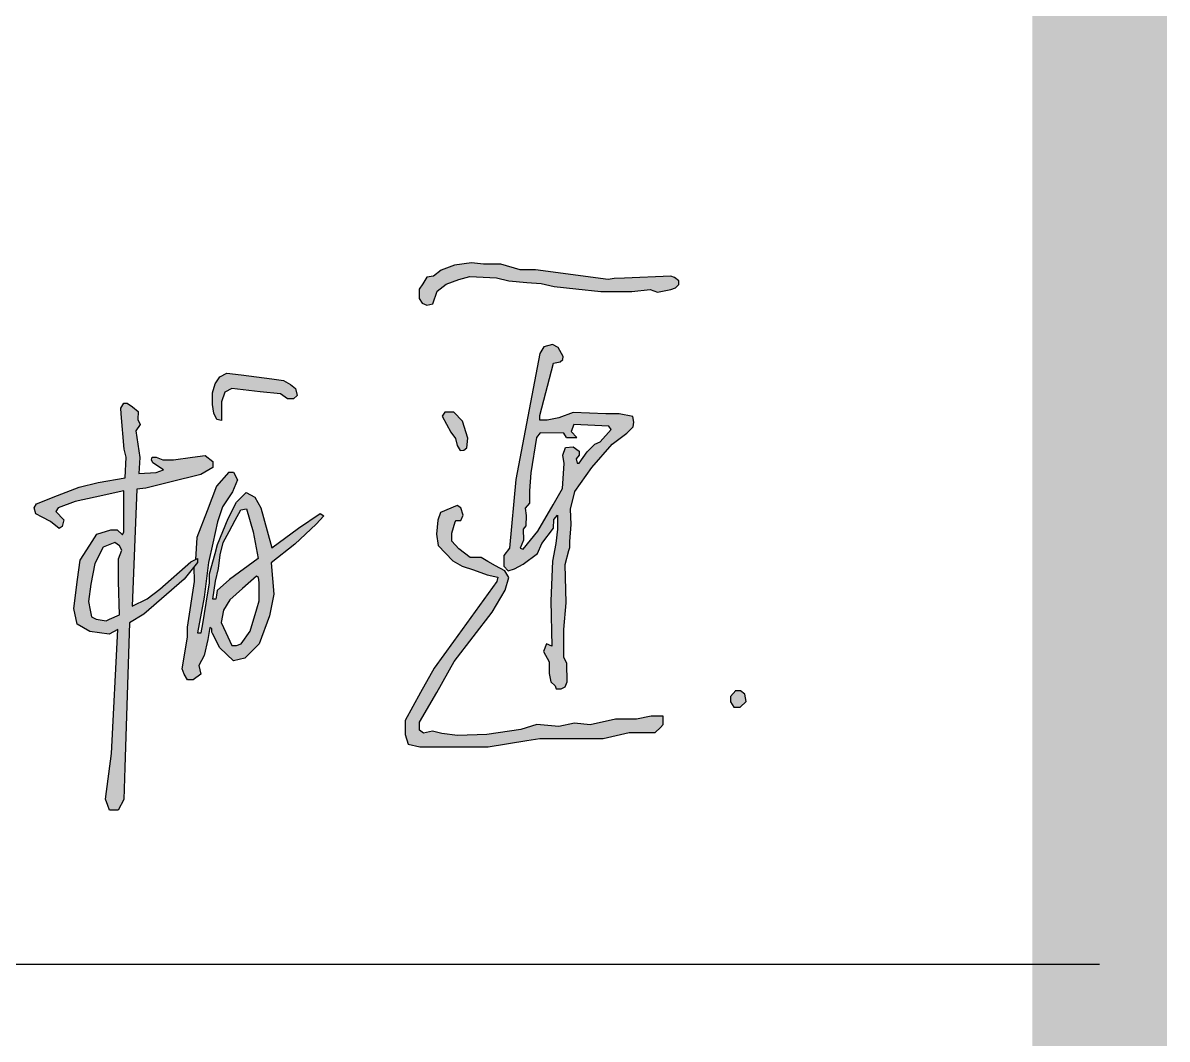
# Model space of a CAD drawing. Extents: x 1162612 to 1711260, y -157368 to 197905.
# Drawn here: x 1690946 to 1692218, y -305 to 826 of the extents above; entities that cross this region are included whole.
import ezdxf

# ---------------------------------------------------------------- set-up
doc = ezdxf.new("R2010")
doc.units = 0
doc.header["$LTSCALE"] = 1000
doc.header["$MEASUREMENT"] = 0
doc.layers.get('0').update_dxf_attribs({"linetype": 'CONTINUOUS'})
doc.layers.add('PUB_TITLE', color=4, linetype='CONTINUOUS')

msp = doc.modelspace()

# ---------------------------------------------------------------- hatches: boundary and pattern name
h = msp.add_hatch(color=256)
h.paths.add_polyline_path([(1691071.5, 371.6), (1691076.4, 378.6), (1691073.9, 384.4), (1691074, 393.2), (1691068, 398.4), (1691062, 402.3), (1691058.2, 402.3), (1691054.9, 396.8), (1691055.4, 390.7), (1691058.5, 351.1), (1691060.7, 342.4), (1691059.5, 319.2), (1691029.7, 314.2), (1691008.6, 308.9), (1690984.3, 299.5), (1690961.2, 290.5), (1690958.6, 286.1), (1690960.4, 279.1), (1690967.3, 275.5), (1690976.5, 270.8), (1690986.2, 262.9), (1690989.5, 265.1), (1690991.5, 272.5), (1690982.7, 281.7), (1690985.3, 285.9), (1691004, 292.9), (1691026.4, 297.8), (1691058.3, 304.8), (1691058.3, 259.1), (1691056.7, 256), (1691050.8, 261.5), (1691043.8, 261.5), (1691028.2, 256.7), (1691020.2, 244.3), (1691009.5, 227.7), (1691006.8, 206.3), (1691002.6, 174), (1691006.2, 156.5), (1691020.2, 148.3), (1691041.8, 145.5), (1691051.5, 150.4), (1691044.3, 12.7), (1691037.7, -38.4), (1691040.3, -45.1), (1691042.4, -50.5), (1691051.8, -50.5), (1691058.2, -38.5), (1691059.3, -3.1), (1691064.6, 158), (1691080.5, 167.7), (1691125.3, 206.4), (1691140.2, 225), (1691140.2, 229.4), (1691132.8, 225.9), (1691098.1, 195.6), (1691084.3, 184.8), (1691067.3, 176.6), (1691072.5, 306.9), (1691082.7, 307.8), (1691109.5, 314.5), (1691143.8, 323.2), (1691157.1, 331), (1691157.1, 337.4), (1691148.5, 344.2), (1691134.4, 342.2), (1691113.3, 339.3), (1691101.7, 339.3), (1691094.3, 342.3), (1691089.7, 342.3), (1691088.8, 339.3), (1691090.3, 335.9), (1691102.3, 328.2), (1691094, 325.2), (1691075, 324.1), (1691075.8, 341.8)])
h.paths.add_polyline_path([(1691048.3, 247.2), (1691053.4, 243.8), (1691056.1, 238.7), (1691052.1, 229.3), (1691052.1, 204), (1691053.4, 166.9), (1691042.1, 161.9), (1691038.4, 160.3), (1691027.5, 161.9), (1691022.3, 164.8), (1691020.8, 172), (1691018.8, 181.8), (1691021.6, 200.9), (1691026.1, 223.9), (1691035.1, 242.3)], flags=16)
h.paths.add_polyline_path([(1691243.6, 423.1), (1691235.6, 427.7), (1691222.7, 429.4), (1691188.8, 433.8), (1691172.6, 435.9), (1691164.9, 431.9), (1691159.9, 423.8), (1691156.6, 413.8), (1691156.6, 401), (1691158.4, 391.4), (1691161.6, 384.2), (1691166.9, 383.3), (1691166.9, 394.5), (1691166.9, 404), (1691170.6, 414.8), (1691178.2, 418.7), (1691209.9, 415.2), (1691232.5, 412.7), (1691240.3, 407.3), (1691246.7, 407.3), (1691251, 410.9), (1691249.2, 418.7)])
h.paths.add_polyline_path([(1691162.3, 270.4), (1691168, 287.2), (1691179.1, 303.7), (1691184.5, 317.2), (1691180.3, 325.8), (1691174.8, 325.8), (1691161.1, 310.1), (1691150.7, 282.6), (1691139.4, 252.9), (1691137.9, 228.3), (1691140.2, 229.4), (1691140.2, 225), (1691136.4, 220.4), (1691136.8, 203.8), (1691128.9, 153), (1691128.9, 142), (1691123.2, 106.7), (1691125.1, 100.7), (1691129.1, 94.4), (1691135.4, 94.4), (1691143.8, 101), (1691141.6, 110.6), (1691147.6, 121.8), (1691151.6, 139.6), (1691153.9, 152.8), (1691156, 151.4), (1691156, 147.5), (1691156.6, 146.3), (1691165.1, 130.1), (1691180.2, 115.7), (1691192.9, 118.6), (1691208.5, 134.7), (1691220.3, 165.9), (1691224.9, 189.8), (1691222, 224.6), (1691248.5, 245.6), (1691271.9, 267.9), (1691280.6, 277.1), (1691276.5, 279.8), (1691252.5, 263.5), (1691222.9, 241.3), (1691221.7, 245.4), (1691210.5, 286.1), (1691203.8, 298), (1691194.1, 303), (1691183.4, 292.3), (1691174.1, 274.2), (1691162.5, 245.1), (1691159.8, 235.3), (1691153.5, 212.5), (1691153.5, 202.2), (1691151.6, 191.4), (1691146.1, 156.9), (1691144, 146.9), (1691140.2, 146.9), (1691147.5, 186.5), (1691152.4, 225.1), (1691157.1, 246.7)])
h.paths.add_polyline_path([(1691175.3, 259.7), (1691181.9, 272.2), (1691188.2, 283.9), (1691194.7, 284.8), (1691202.1, 259.1), (1691207.6, 229.5), (1691175.6, 206.3), (1691162.1, 194.1), (1691161.2, 188.9), (1691160.4, 184.5), (1691157.1, 184.3), (1691160.1, 204.4), (1691163.5, 218.4), (1691165.4, 233.5), (1691168.7, 247.4)], flags=16)
h.paths.add_polyline_path([(1691205.7, 210.1), (1691208.1, 208.6), (1691208.8, 202.9), (1691208.8, 182.6), (1691206.1, 173.4), (1691198.7, 148.8), (1691188.7, 134.5), (1691183.5, 132.9), (1691178.2, 132.9), (1691171.5, 147.3), (1691166.5, 158.2), (1691169.2, 172), (1691176.2, 183.5), (1691190.3, 196.3)], flags=16)
h.paths.add_polyline_path([(1691443, 543.5), (1691472.5, 541.9), (1691486.3, 538.5), (1691506.5, 536.7), (1691522.2, 535.4), (1691536.6, 532.1), (1691560.9, 529.6), (1691588.7, 526.7), (1691623.1, 526.7), (1691643.4, 528.9), (1691651.5, 525.8), (1691666.4, 528.9), (1691671.6, 530.8), (1691675.5, 534.5), (1691675.5, 538.7), (1691670.7, 542.1), (1691666.4, 543.7), (1691614.9, 541.6), (1691603.6, 541.2), (1691596.9, 540), (1691516, 550.7), (1691499, 550.7), (1691477.6, 557.1), (1691458, 557.1), (1691444.7, 558.6), (1691425.8, 555.8), (1691411.2, 550.3), (1691402.7, 543.6), (1691395.3, 542.6), (1691390.5, 535.2), (1691386.6, 529.4), (1691386.6, 519), (1691390.1, 513.6), (1691395.3, 511.3), (1691401.7, 512.9), (1691406.8, 526.9), (1691416.8, 534.7), (1691430.8, 540.1)])
h.paths.add_polyline_path([(1691434.8, 382.4), (1691425.3, 392.3), (1691415, 392.3), (1691412, 388.1), (1691421.9, 370.1), (1691426.9, 363.2), (1691428.9, 355.5), (1691432.2, 349.7), (1691436.3, 350.1), (1691439.5, 352.9), (1691440.6, 363.4)])
h.paths.add_polyline_path([(1691535.9, 446.9), (1691543.5, 448.3), (1691546.4, 451), (1691546.6, 454.5), (1691541.3, 464.2), (1691534.7, 467.7), (1691525.4, 465.1), (1691520.9, 457.7), (1691494.2, 317.4), (1691486.9, 241.1), (1691480.7, 233), (1691480.7, 221.1), (1691485.6, 215.8), (1691492.5, 217.9), (1691502.3, 223.3), (1691518.3, 235.3), (1691522.9, 246.2), (1691536, 263.2), (1691536.3, 273), (1691540.4, 277.7), (1691540.4, 262.1), (1691538.6, 246.1), (1691534.9, 226.5), (1691533.2, 182.3), (1691534.2, 132.1), (1691528.1, 134.8), (1691524.9, 126.2), (1691531.1, 114.6), (1691531.1, 101.6), (1691533, 92.2), (1691537.8, 87.9), (1691539, 84.6), (1691544.5, 84.6), (1691549.1, 86.6), (1691551, 92.5), (1691550.7, 112.6), (1691547.6, 119.7), (1691547.6, 150.7), (1691550.1, 180.2), (1691549.1, 223), (1691553.2, 238.4), (1691554.1, 242), (1691554.1, 248.4), (1691555.5, 267.3), (1691555, 284.4), (1691559.8, 304.3), (1691578.6, 330.7), (1691601.3, 356.7), (1691617.4, 369), (1691624.5, 376.2), (1691625.4, 381.2), (1691624.1, 387.5), (1691609.1, 390.5), (1691594.3, 390.5), (1691557.9, 391.9), (1691542.1, 386), (1691529.1, 383.5), (1691520.7, 383.5), (1691520.7, 388.6)])
h.paths.add_polyline_path([(1691521.1, 369.5), (1691547.6, 369.1), (1691550.4, 364.3), (1691553.4, 364.3), (1691561.9, 364.3), (1691555.7, 371), (1691558.7, 378.7), (1691597.6, 376.8), (1691600, 373.2), (1691587.8, 359.4), (1691582.1, 356.8), (1691573.5, 348.3), (1691564.4, 335.8), (1691562.2, 335.8), (1691561.3, 340.5), (1691564.7, 344.5), (1691564.7, 349), (1691557.7, 353.7), (1691549.5, 353), (1691546.3, 344.6), (1691547.7, 335.2), (1691545.9, 307.4), (1691535.5, 289.3), (1691518.6, 260), (1691502.3, 240), (1691499.1, 240.9), (1691502.7, 249.9), (1691502.2, 262.3), (1691505.2, 266), (1691505.5, 277.3), (1691504.6, 285.6), (1691509.3, 291.2), (1691509.3, 304.9), (1691510.8, 324.9), (1691517.2, 364.1)], flags=16)
h.paths.add_polyline_path([(1691430.8, 240.3), (1691422.8, 248.7), (1691422.8, 257.7), (1691426.5, 270.5), (1691427.7, 271.9), (1691433.1, 271.9), (1691435.5, 277.9), (1691433, 285.9), (1691428.9, 288.4), (1691410.2, 280.9), (1691407.4, 272.2), (1691405.7, 256.8), (1691407.8, 244.1), (1691424.2, 226.8), (1691434.6, 221.2), (1691447, 216.8), (1691462.3, 211.3), (1691474.1, 208.8), (1691472.8, 204), (1691424.9, 137.4), (1691403.3, 107.6), (1691388.1, 80.3), (1691370.9, 49.4), (1691370.9, 33.6), (1691374.4, 23), (1691387.3, 19.9), (1691409.8, 19.9), (1691438.3, 19.9), (1691463.4, 19.9), (1691506.4, 27), (1691520.8, 29.4), (1691551.2, 29.4), (1691591.1, 29.4), (1691620.2, 35.9), (1691649, 35.9), (1691655, 41.7), (1691658.1, 44.7), (1691658.1, 54.1), (1691644.5, 54.1), (1691628.1, 50.7), (1691604.8, 50.7), (1691576.8, 44.6), (1691559.5, 46.5), (1691541.8, 42.8), (1691517.5, 44.9), (1691499.5, 39.4), (1691461.9, 33.8), (1691429.4, 32.6), (1691411.7, 34.7), (1691401.5, 37.5), (1691391.4, 35.3), (1691387.1, 38.7), (1691387.1, 47.3), (1691406.1, 80.6), (1691425.6, 114.8), (1691467.7, 170), (1691482.1, 194.5), (1691486.4, 208.5), (1691481.8, 215.7), (1691471.4, 221.6), (1691463.1, 226.3), (1691455.4, 230.7), (1691443.3, 230.7)])
h.paths.add_polyline_path([(1691748.8, 78.5), (1691744, 82.2), (1691738.1, 82.2), (1691732.9, 76.1), (1691732.9, 70), (1691736.4, 64), (1691743.4, 64), (1691750.2, 70.6)])
h = msp.add_hatch(color=250)
h.paths.add_polyline_path([(1691516, 550.7), (1691499, 550.7), (1691477.6, 557.1), (1691458, 557.1), (1691444.7, 558.6), (1691425.8, 555.8), (1691411.2, 550.3), (1691402.7, 543.6), (1691395.3, 542.6), (1691390.5, 535.2), (1691386.6, 529.4), (1691386.6, 519), (1691390.1, 513.6), (1691395.3, 511.3), (1691401.7, 512.9), (1691406.8, 526.9), (1691416.8, 534.7), (1691430.8, 540.1), (1691443, 543.5), (1691472.5, 541.9), (1691486.3, 538.5), (1691506.5, 536.7), (1691522.2, 535.4), (1691536.6, 532.1), (1691560.9, 529.6), (1691588.7, 526.7), (1691623.1, 526.7), (1691643.4, 528.9), (1691651.5, 525.8), (1691666.4, 528.9), (1691671.6, 530.8), (1691675.5, 534.5), (1691675.5, 538.7), (1691670.7, 542.1), (1691666.4, 543.7), (1691614.9, 541.6), (1691603.6, 541.2), (1691596.9, 540)])
h.paths.add_polyline_path([(1691543.5, 448.3), (1691546.4, 451), (1691546.6, 454.5), (1691541.3, 464.2), (1691534.7, 467.7), (1691525.4, 465.1), (1691520.9, 457.7), (1691494.2, 317.4), (1691486.9, 241.1), (1691480.7, 233), (1691480.7, 221.1), (1691485.6, 215.8), (1691492.5, 217.9), (1691502.3, 223.3), (1691518.3, 235.3), (1691522.9, 246.2), (1691536, 263.2), (1691536.3, 273), (1691540.4, 277.7), (1691540.4, 262.1), (1691538.6, 246.1), (1691534.9, 226.5), (1691533.2, 182.3), (1691534.2, 132.1), (1691528.1, 134.8), (1691524.9, 126.2), (1691531.1, 114.6), (1691531.1, 101.6), (1691533, 92.2), (1691537.8, 87.9), (1691539, 84.6), (1691544.5, 84.6), (1691549.1, 86.6), (1691551, 92.5), (1691550.7, 112.6), (1691547.6, 119.7), (1691547.6, 150.7), (1691550.1, 180.2), (1691549.1, 223), (1691553.2, 238.4), (1691554.1, 242), (1691554.1, 248.4), (1691555.5, 267.3), (1691555, 284.4), (1691559.8, 304.3), (1691578.6, 330.7), (1691601.3, 356.7), (1691617.4, 369), (1691624.5, 376.2), (1691625.4, 381.2), (1691624.1, 387.5), (1691609.1, 390.5), (1691594.3, 390.5), (1691557.9, 391.9), (1691542.1, 386), (1691529.1, 383.5), (1691520.7, 383.5), (1691520.7, 388.6), (1691535.9, 446.9)])
h.paths.add_polyline_path([(1691558.7, 378.7), (1691597.6, 376.8), (1691600, 373.2), (1691587.8, 359.4), (1691582.1, 356.8), (1691573.5, 348.3), (1691564.4, 335.8), (1691562.2, 335.8), (1691561.3, 340.5), (1691564.7, 344.5), (1691564.7, 349), (1691557.7, 353.7), (1691549.5, 353), (1691546.3, 344.6), (1691547.7, 335.2), (1691545.9, 307.4), (1691535.5, 289.3), (1691518.6, 260), (1691502.3, 240), (1691499.1, 240.9), (1691502.7, 249.9), (1691502.2, 262.3), (1691505.2, 266), (1691505.5, 277.3), (1691504.6, 285.6), (1691509.3, 291.2), (1691509.3, 304.9), (1691510.8, 324.9), (1691517.2, 364.1), (1691521.1, 369.5), (1691547.6, 369.1), (1691550.4, 364.3), (1691553.4, 364.3), (1691561.9, 364.3), (1691555.7, 371)], flags=16)
h.paths.add_polyline_path([(1691426.5, 270.5), (1691427.7, 271.9), (1691433.1, 271.9), (1691435.5, 277.9), (1691433, 285.9), (1691428.9, 288.4), (1691410.2, 280.9), (1691407.4, 272.2), (1691405.7, 256.8), (1691407.8, 244.1), (1691424.2, 226.8), (1691434.6, 221.2), (1691447, 216.8), (1691462.3, 211.3), (1691474.1, 208.8), (1691472.8, 204), (1691424.9, 137.4), (1691403.3, 107.6), (1691388.1, 80.3), (1691370.9, 49.4), (1691370.9, 33.6), (1691374.4, 23), (1691387.3, 19.9), (1691409.8, 19.9), (1691438.3, 19.9), (1691463.4, 19.9), (1691506.4, 27), (1691520.8, 29.4), (1691551.2, 29.4), (1691591.1, 29.4), (1691620.2, 35.9), (1691649, 35.9), (1691655, 41.7), (1691658.1, 44.7), (1691658.1, 54.1), (1691644.5, 54.1), (1691628.1, 50.7), (1691604.8, 50.7), (1691576.8, 44.6), (1691559.5, 46.5), (1691541.8, 42.8), (1691517.5, 44.9), (1691499.5, 39.4), (1691461.9, 33.8), (1691429.4, 32.6), (1691411.7, 34.7), (1691401.5, 37.5), (1691391.4, 35.3), (1691387.1, 38.7), (1691387.1, 47.3), (1691406.1, 80.6), (1691425.6, 114.8), (1691467.7, 170), (1691482.1, 194.5), (1691486.4, 208.5), (1691481.8, 215.7), (1691471.4, 221.6), (1691463.1, 226.3), (1691455.4, 230.7), (1691443.3, 230.7), (1691430.8, 240.3), (1691422.8, 248.7), (1691422.8, 257.7)])
h.paths.add_polyline_path([(1691434.8, 382.4), (1691425.3, 392.3), (1691415, 392.3), (1691412, 388.1), (1691421.9, 370.1), (1691426.9, 363.2), (1691428.9, 355.5), (1691432.2, 349.7), (1691436.3, 350.1), (1691439.5, 352.9), (1691440.6, 363.4)])
h = msp.add_hatch(color=256)
h.paths.add_polyline_path([(1691430.8, 540.1), (1691443, 543.5), (1691472.5, 541.9), (1691486.3, 538.5), (1691506.5, 536.7), (1691522.2, 535.4), (1691536.6, 532.1), (1691560.9, 529.6), (1691588.7, 526.7), (1691623.1, 526.7), (1691643.4, 528.9), (1691651.5, 525.8), (1691666.4, 528.9), (1691671.6, 530.8), (1691675.5, 534.5), (1691675.5, 538.7), (1691670.7, 542.1), (1691666.4, 543.7), (1691614.9, 541.6), (1691603.6, 541.2), (1691596.9, 540), (1691516, 550.7), (1691499, 550.7), (1691477.6, 557.1), (1691458, 557.1), (1691444.7, 558.6), (1691425.8, 555.8), (1691411.2, 550.3), (1691402.7, 543.6), (1691395.3, 542.6), (1691390.5, 535.2), (1691386.6, 529.4), (1691386.6, 519), (1691390.1, 513.6), (1691395.3, 511.3), (1691401.7, 512.9), (1691406.8, 526.9), (1691416.8, 534.7)])
h.paths.add_polyline_path([(1691434.8, 382.4), (1691425.3, 392.3), (1691415, 392.3), (1691412, 388.1), (1691421.9, 370.1), (1691426.9, 363.2), (1691428.9, 355.5), (1691432.2, 349.7), (1691436.3, 350.1), (1691439.5, 352.9), (1691440.6, 363.4)])
h.paths.add_polyline_path([(1691535.9, 446.9), (1691543.5, 448.3), (1691546.4, 451), (1691546.6, 454.5), (1691541.3, 464.2), (1691534.7, 467.7), (1691525.4, 465.1), (1691520.9, 457.7), (1691494.2, 317.4), (1691486.9, 241.1), (1691480.7, 233), (1691480.7, 221.1), (1691485.6, 215.8), (1691492.5, 217.9), (1691502.3, 223.3), (1691518.3, 235.3), (1691522.9, 246.2), (1691536, 263.2), (1691536.3, 273), (1691540.4, 277.7), (1691540.4, 262.1), (1691538.6, 246.1), (1691534.9, 226.5), (1691533.2, 182.3), (1691534.2, 132.1), (1691528.1, 134.8), (1691524.9, 126.2), (1691531.1, 114.6), (1691531.1, 101.6), (1691533, 92.2), (1691537.8, 87.9), (1691539, 84.6), (1691544.5, 84.6), (1691549.1, 86.6), (1691551, 92.5), (1691550.7, 112.6), (1691547.6, 119.7), (1691547.6, 150.7), (1691550.1, 180.2), (1691549.1, 223), (1691553.2, 238.4), (1691554.1, 242), (1691554.1, 248.4), (1691555.5, 267.3), (1691555, 284.4), (1691559.8, 304.3), (1691578.6, 330.7), (1691601.3, 356.7), (1691617.4, 369), (1691624.5, 376.2), (1691625.4, 381.2), (1691624.1, 387.5), (1691609.1, 390.5), (1691594.3, 390.5), (1691557.9, 391.9), (1691542.1, 386), (1691529.1, 383.5), (1691520.7, 383.5), (1691520.7, 388.6)])
h.paths.add_polyline_path([(1691521.1, 369.5), (1691547.6, 369.1), (1691550.4, 364.3), (1691553.4, 364.3), (1691561.9, 364.3), (1691555.7, 371), (1691558.7, 378.7), (1691597.6, 376.8), (1691600, 373.2), (1691587.8, 359.4), (1691582.1, 356.8), (1691573.5, 348.3), (1691564.4, 335.8), (1691562.2, 335.8), (1691561.3, 340.5), (1691564.7, 344.5), (1691564.7, 349), (1691557.7, 353.7), (1691549.5, 353), (1691546.3, 344.6), (1691547.7, 335.2), (1691545.9, 307.4), (1691535.5, 289.3), (1691518.6, 260), (1691502.3, 240), (1691499.1, 240.9), (1691502.7, 249.9), (1691502.2, 262.3), (1691505.2, 266), (1691505.5, 277.3), (1691504.6, 285.6), (1691509.3, 291.2), (1691509.3, 304.9), (1691510.8, 324.9), (1691517.2, 364.1)], flags=16)
h.paths.add_polyline_path([(1691422.8, 257.7), (1691426.5, 270.5), (1691427.7, 271.9), (1691433.1, 271.9), (1691435.5, 277.9), (1691433, 285.9), (1691428.9, 288.4), (1691410.2, 280.9), (1691407.4, 272.2), (1691405.7, 256.8), (1691407.8, 244.1), (1691424.2, 226.8), (1691434.6, 221.2), (1691447, 216.8), (1691462.3, 211.3), (1691474.1, 208.8), (1691472.8, 204), (1691424.9, 137.4), (1691403.3, 107.6), (1691388.1, 80.3), (1691370.9, 49.4), (1691370.9, 33.6), (1691374.4, 23), (1691387.3, 19.9), (1691409.8, 19.9), (1691438.3, 19.9), (1691463.4, 19.9), (1691506.4, 27), (1691520.8, 29.4), (1691551.2, 29.4), (1691591.1, 29.4), (1691620.2, 35.9), (1691649, 35.9), (1691655, 41.7), (1691658.1, 44.7), (1691658.1, 54.1), (1691644.5, 54.1), (1691628.1, 50.7), (1691604.8, 50.7), (1691576.8, 44.6), (1691559.5, 46.5), (1691541.8, 42.8), (1691517.5, 44.9), (1691499.5, 39.4), (1691461.9, 33.8), (1691429.4, 32.6), (1691411.7, 34.7), (1691401.5, 37.5), (1691391.4, 35.3), (1691387.1, 38.7), (1691387.1, 47.3), (1691406.1, 80.6), (1691425.6, 114.8), (1691467.7, 170), (1691482.1, 194.5), (1691486.4, 208.5), (1691481.8, 215.7), (1691471.4, 221.6), (1691463.1, 226.3), (1691455.4, 230.7), (1691443.3, 230.7), (1691430.8, 240.3), (1691422.8, 248.7)])
h = msp.add_hatch(color=256)
h.paths.add_polyline_path([(1691156.6, 401), (1691158.4, 391.4), (1691161.6, 384.2), (1691166.9, 383.3), (1691166.9, 394.5), (1691166.9, 404), (1691170.6, 414.8), (1691178.2, 418.7), (1691209.9, 415.2), (1691232.5, 412.7), (1691240.3, 407.3), (1691246.7, 407.3), (1691251, 410.9), (1691249.2, 418.7), (1691243.6, 423.1), (1691235.6, 427.7), (1691222.7, 429.4), (1691188.8, 433.8), (1691172.6, 435.9), (1691164.9, 431.9), (1691159.9, 423.8), (1691156.6, 413.8)])
h.paths.add_polyline_path([(1691128.9, 142), (1691123.2, 106.7), (1691125.1, 100.7), (1691129.1, 94.4), (1691135.4, 94.4), (1691143.8, 101), (1691141.6, 110.6), (1691147.6, 121.8), (1691151.6, 139.6), (1691153.9, 152.8), (1691156, 151.4), (1691156, 147.5), (1691156.6, 146.3), (1691165.1, 130.1), (1691180.2, 115.7), (1691192.9, 118.6), (1691208.5, 134.7), (1691220.3, 165.9), (1691224.9, 189.8), (1691222, 224.6), (1691248.5, 245.6), (1691271.9, 267.9), (1691280.6, 277.1), (1691276.5, 279.8), (1691252.5, 263.5), (1691222.9, 241.3), (1691221.7, 245.4), (1691210.5, 286.1), (1691203.8, 298), (1691194.1, 303), (1691183.4, 292.3), (1691174.1, 274.2), (1691162.5, 245.1), (1691159.8, 235.3), (1691153.5, 212.5), (1691153.5, 202.2), (1691151.6, 191.4), (1691146.1, 156.9), (1691144, 146.9), (1691140.2, 146.9), (1691147.5, 186.5), (1691152.4, 225.1), (1691157.1, 246.7), (1691162.3, 270.4), (1691168, 287.2), (1691179.1, 303.7), (1691184.5, 317.2), (1691180.3, 325.8), (1691174.8, 325.8), (1691161.1, 310.1), (1691150.7, 282.6), (1691139.4, 252.9), (1691137.9, 228.3), (1691140.2, 229.4), (1691140.2, 225), (1691136.4, 220.4), (1691136.8, 203.8), (1691128.9, 153)])
h.paths.add_polyline_path([(1691157.1, 184.3), (1691160.1, 204.4), (1691163.5, 218.4), (1691165.4, 233.5), (1691168.7, 247.4), (1691175.3, 259.7), (1691181.9, 272.2), (1691188.2, 283.9), (1691194.7, 284.8), (1691202.1, 259.1), (1691207.6, 229.5), (1691175.6, 206.3), (1691162.1, 194.1), (1691161.2, 188.9), (1691160.4, 184.5)], flags=16)
h.paths.add_polyline_path([(1691166.5, 158.2), (1691169.2, 172), (1691176.2, 183.5), (1691190.3, 196.3), (1691207.6, 211.9), (1691208.8, 202.9), (1691208.8, 182.6), (1691206.1, 173.4), (1691198.7, 148.8), (1691187.7, 132.9), (1691178.2, 132.9), (1691171.5, 147.3)], flags=16)
for color, points in [(250, [(1691243.6, 423.1), (1691235.6, 427.7), (1691222.7, 429.4), (1691188.8, 433.8), (1691172.6, 435.9), (1691164.9, 431.9), (1691159.9, 423.8), (1691156.6, 413.8), (1691156.6, 401), (1691158.4, 391.4), (1691161.6, 384.2), (1691166.9, 383.3), (1691166.9, 394.5), (1691166.9, 404), (1691170.6, 414.8), (1691178.2, 418.7), (1691209.9, 415.2), (1691232.5, 412.7), (1691240.3, 407.3), (1691246.7, 407.3), (1691251, 410.9), (1691249.2, 418.7)]), (256, [(1691156.6, 401), (1691158.4, 391.4), (1691161.6, 384.2), (1691166.9, 383.3), (1691166.9, 394.5), (1691166.9, 404), (1691170.6, 414.8), (1691178.2, 418.7), (1691209.9, 415.2), (1691232.5, 412.7), (1691240.3, 407.3), (1691246.7, 407.3), (1691251, 410.9), (1691249.2, 418.7), (1691243.6, 423.1), (1691235.6, 427.7), (1691222.7, 429.4), (1691188.8, 433.8), (1691172.6, 435.9), (1691164.9, 431.9), (1691159.9, 423.8), (1691156.6, 413.8)]), (250, [(1691748.8, 78.5), (1691744, 82.2), (1691738.1, 82.2), (1691732.9, 76.1), (1691732.9, 70), (1691736.4, 64), (1691743.4, 64), (1691750.2, 70.6)]), (256, [(1691744, 82.2), (1691738.1, 82.2), (1691732.9, 76.1), (1691732.9, 70), (1691736.4, 64), (1691743.4, 64), (1691750.2, 70.6), (1691748.8, 78.5)])]:
    msp.add_hatch(color=color).paths.add_polyline_path(points)
h = msp.add_hatch(color=250)
h.paths.add_polyline_path([(1691071.5, 371.6), (1691076.4, 378.6), (1691073.9, 384.4), (1691074, 393.2), (1691068, 398.4), (1691062, 402.3), (1691058.2, 402.3), (1691054.9, 396.8), (1691055.4, 390.7), (1691058.5, 351.1), (1691060.7, 342.4), (1691059.5, 319.2), (1691029.7, 314.2), (1691008.6, 308.9), (1690984.3, 299.5), (1690961.2, 290.5), (1690958.6, 286.1), (1690960.4, 279.1), (1690967.3, 275.5), (1690976.5, 270.8), (1690986.2, 262.9), (1690989.5, 265.1), (1690991.5, 272.5), (1690982.7, 281.7), (1690985.3, 285.9), (1691004, 292.9), (1691026.4, 297.8), (1691058.3, 304.8), (1691058.3, 259.1), (1691056.7, 256), (1691050.8, 261.5), (1691043.8, 261.5), (1691028.2, 256.7), (1691020.2, 244.3), (1691009.5, 227.7), (1691006.8, 206.3), (1691002.6, 174), (1691006.2, 156.5), (1691020.2, 148.3), (1691041.8, 145.5), (1691051.5, 150.4), (1691044.3, 12.7), (1691037.7, -38.4), (1691040.3, -45.1), (1691042.4, -50.5), (1691051.8, -50.5), (1691058.2, -38.5), (1691059.3, -3.1), (1691064.6, 158), (1691080.5, 167.7), (1691125.3, 206.4), (1691140.2, 225), (1691140.2, 229.4), (1691132.8, 225.9), (1691098.1, 195.6), (1691084.3, 184.8), (1691067.3, 176.6), (1691072.5, 306.9), (1691082.7, 307.8), (1691109.5, 314.5), (1691143.8, 323.2), (1691157.1, 331), (1691157.1, 337.4), (1691148.5, 344.2), (1691134.4, 342.2), (1691113.3, 339.3), (1691101.7, 339.3), (1691094.3, 342.3), (1691089.7, 342.3), (1691088.8, 339.3), (1691090.3, 335.9), (1691102.3, 328.2), (1691094, 325.2), (1691075, 324.1), (1691075.8, 341.8)])
h.paths.add_polyline_path([(1691048.3, 247.2), (1691053.4, 243.8), (1691056.1, 238.7), (1691052.1, 229.3), (1691052.1, 204), (1691053.4, 166.9), (1691042.1, 161.9), (1691038.4, 160.3), (1691027.5, 161.9), (1691022.3, 164.8), (1691020.8, 172), (1691018.8, 181.8), (1691021.6, 200.9), (1691026.1, 223.9), (1691035.1, 242.3)], flags=16)
h = msp.add_hatch(color=250)
h.paths.add_polyline_path([(1691162.3, 270.4), (1691168, 287.2), (1691179.1, 303.7), (1691184.5, 317.2), (1691180.3, 325.8), (1691174.8, 325.8), (1691161.1, 310.1), (1691150.7, 282.6), (1691139.4, 252.9), (1691137.9, 228.3), (1691140.2, 229.4), (1691140.2, 225), (1691136.4, 220.4), (1691136.8, 203.8), (1691128.9, 153), (1691128.9, 142), (1691123.2, 106.7), (1691125.1, 100.7), (1691129.1, 94.4), (1691135.4, 94.4), (1691143.8, 101), (1691141.6, 110.6), (1691147.6, 121.8), (1691151.6, 139.6), (1691153.9, 152.8), (1691156, 151.4), (1691156, 147.5), (1691156.6, 146.3), (1691165.1, 130.1), (1691180.2, 115.7), (1691192.9, 118.6), (1691208.5, 134.7), (1691220.3, 165.9), (1691224.9, 189.8), (1691222, 224.6), (1691248.5, 245.6), (1691271.9, 267.9), (1691280.6, 277.1), (1691276.5, 279.8), (1691252.5, 263.5), (1691222.9, 241.3), (1691221.7, 245.4), (1691210.5, 286.1), (1691203.8, 298), (1691194.1, 303), (1691183.4, 292.3), (1691174.1, 274.2), (1691162.5, 245.1), (1691159.8, 235.3), (1691153.5, 212.5), (1691153.5, 202.2), (1691151.6, 191.4), (1691146.1, 156.9), (1691144, 146.9), (1691140.2, 146.9), (1691147.5, 186.5), (1691152.4, 225.1), (1691157.1, 246.7)])
h.paths.add_polyline_path([(1691175.3, 259.7), (1691181.9, 272.2), (1691188.2, 283.9), (1691194.7, 284.8), (1691202.1, 259.1), (1691207.6, 229.5), (1691175.6, 206.3), (1691162.1, 194.1), (1691161.2, 188.9), (1691160.4, 184.5), (1691157.1, 184.3), (1691160.1, 204.4), (1691163.5, 218.4), (1691165.4, 233.5), (1691168.7, 247.4)], flags=16)
h.paths.add_polyline_path([(1691205.7, 210.1), (1691208.1, 208.6), (1691208.8, 202.9), (1691208.8, 182.6), (1691206.1, 173.4), (1691198.7, 148.8), (1691188.7, 134.5), (1691183.5, 132.9), (1691178.2, 132.9), (1691171.5, 147.3), (1691166.5, 158.2), (1691169.2, 172), (1691176.2, 183.5), (1691190.3, 196.3)], flags=16)

# ---------------------------------------------------------------- linework, layer by layer
for p, q in [((1691411.2, 550.3), (1691402.7, 543.6)), ((1691425.8, 555.8), (1691411.2, 550.3)), ((1691444.7, 558.6), (1691425.8, 555.8)), ((1691458, 557.1), (1691444.7, 558.6)), ((1691477.6, 557.1), (1691458, 557.1)), ((1691499, 550.7), (1691477.6, 557.1)), ((1691516, 550.7), (1691499, 550.7)), ((1691596.9, 540), (1691516, 550.7)), ((1691390.5, 535.2), (1691386.6, 529.4)), ((1691395.3, 542.6), (1691390.5, 535.2)), ((1691402.7, 543.6), (1691395.3, 542.6)), ((1691406.8, 526.9), (1691416.8, 534.7)), ((1691416.8, 534.7), (1691430.8, 540.1)), ((1691430.8, 540.1), (1691443, 543.5)), ((1691443, 543.5), (1691472.5, 541.9)), ((1691472.5, 541.9), (1691486.3, 538.5)), ((1691486.3, 538.5), (1691506.5, 536.7)), ((1691506.5, 536.7), (1691522.2, 535.4)), ((1691522.2, 535.4), (1691536.6, 532.1)), ((1691603.6, 541.2), (1691596.9, 540)), ((1691614.9, 541.6), (1691603.6, 541.2)), ((1691666.4, 543.7), (1691614.9, 541.6)), ((1691670.7, 542.1), (1691666.4, 543.7)), ((1691675.5, 538.7), (1691670.7, 542.1)), ((1691671.6, 530.8), (1691675.5, 534.5)), ((1691675.5, 534.5), (1691675.5, 538.7)), ((1691386.6, 529.4), (1691386.6, 519)), ((1691401.7, 512.9), (1691406.8, 526.9)), ((1691536.6, 532.1), (1691560.9, 529.6)), ((1691560.9, 529.6), (1691588.7, 526.7)), ((1691588.7, 526.7), (1691623.1, 526.7)), ((1691623.1, 526.7), (1691643.4, 528.9)), ((1691643.4, 528.9), (1691651.5, 525.8)), ((1691651.5, 525.8), (1691666.4, 528.9)), ((1691666.4, 528.9), (1691671.6, 530.8)), ((1691386.6, 519), (1691390.1, 513.6)), ((1691390.1, 513.6), (1691395.3, 511.3)), ((1691395.3, 511.3), (1691401.7, 512.9)), ((1691525.4, 465.1), (1691520.9, 457.7)), ((1691534.7, 467.7), (1691525.4, 465.1)), ((1691541.3, 464.2), (1691534.7, 467.7)), ((1691546.6, 454.5), (1691541.3, 464.2)), ((1691520.9, 457.7), (1691494.2, 317.4)), ((1691520.7, 388.6), (1691535.9, 446.9)), ((1691535.9, 446.9), (1691543.5, 448.3)), ((1691543.5, 448.3), (1691546.4, 451)), ((1691546.4, 451), (1691546.6, 454.5)), ((1691164.9, 431.9), (1691172.6, 435.9)), ((1691172.6, 435.9), (1691188.8, 433.8)), ((1691188.8, 433.8), (1691222.7, 429.4)), ((1691156.6, 413.8), (1691159.9, 423.8)), ((1691159.9, 423.8), (1691164.9, 431.9)), ((1691222.7, 429.4), (1691235.6, 427.7)), ((1691235.6, 427.7), (1691243.6, 423.1)), ((1691243.6, 423.1), (1691249.2, 418.7)), ((1691156.6, 401), (1691156.6, 413.8)), ((1691170.6, 414.8), (1691166.9, 404)), ((1691178.2, 418.7), (1691170.6, 414.8)), ((1691209.9, 415.2), (1691178.2, 418.7)), ((1691232.5, 412.7), (1691209.9, 415.2)), ((1691240.3, 407.3), (1691232.5, 412.7)), ((1691246.7, 407.3), (1691240.3, 407.3)), ((1691251, 410.9), (1691246.7, 407.3)), ((1691249.2, 418.7), (1691251, 410.9)), ((1691054.9, 396.8), (1691058.2, 402.3)), ((1691055.4, 390.7), (1691054.9, 396.8)), ((1691058.2, 402.3), (1691062, 402.3)), ((1691062, 402.3), (1691068, 398.4)), ((1691068, 398.4), (1691074, 393.2)), ((1691158.4, 391.4), (1691156.6, 401)), ((1691166.9, 404), (1691166.9, 394.5)), ((1691166.9, 394.5), (1691166.9, 383.3)), ((1691058.5, 351.1), (1691055.4, 390.7)), ((1691074, 393.2), (1691073.9, 384.4)), ((1691073.9, 384.4), (1691076.4, 378.6)), ((1691161.6, 384.2), (1691158.4, 391.4)), ((1691166.9, 383.3), (1691161.6, 384.2)), ((1691415, 392.3), (1691412, 388.1)), ((1691412, 388.1), (1691421.9, 370.1)), ((1691425.3, 392.3), (1691415, 392.3)), ((1691434.8, 382.4), (1691425.3, 392.3)), ((1691440.6, 363.4), (1691434.8, 382.4)), ((1691520.7, 383.5), (1691520.7, 388.6)), ((1691529.1, 383.5), (1691520.7, 383.5)), ((1691542.1, 386), (1691529.1, 383.5)), ((1691557.9, 391.9), (1691542.1, 386)), ((1691594.3, 390.5), (1691557.9, 391.9)), ((1691609.1, 390.5), (1691594.3, 390.5)), ((1691624.1, 387.5), (1691609.1, 390.5)), ((1691625.4, 381.2), (1691624.1, 387.5)), ((1691076.4, 378.6), (1691071.5, 371.6)), ((1691071.5, 371.6), (1691075.8, 341.8)), ((1691421.9, 370.1), (1691426.9, 363.2)), ((1691521.1, 369.5), (1691517.2, 364.1)), ((1691547.6, 369.1), (1691521.1, 369.5)), ((1691550.4, 364.3), (1691547.6, 369.1)), ((1691558.7, 378.7), (1691555.7, 371)), ((1691561.9, 364.3), (1691555.7, 371)), ((1691597.6, 376.8), (1691558.7, 378.7)), ((1691587.8, 359.4), (1691600, 373.2)), ((1691600, 373.2), (1691597.6, 376.8)), ((1691617.4, 369), (1691624.5, 376.2)), ((1691624.5, 376.2), (1691625.4, 381.2)), ((1691426.9, 363.2), (1691428.9, 355.5)), ((1691439.5, 352.9), (1691440.6, 363.4)), ((1691517.2, 364.1), (1691510.8, 324.9)), ((1691550.4, 364.3), (1691553.4, 364.3)), ((1691553.4, 364.3), (1691561.9, 364.3)), ((1691573.5, 348.3), (1691582.1, 356.8)), ((1691578.6, 330.7), (1691601.3, 356.7)), ((1691582.1, 356.8), (1691587.8, 359.4)), ((1691601.3, 356.7), (1691617.4, 369)), ((1691060.7, 342.4), (1691058.5, 351.1)), ((1691134.4, 342.2), (1691148.5, 344.2)), ((1691148.5, 344.2), (1691157.1, 337.4)), ((1691428.9, 355.5), (1691432.2, 349.7)), ((1691432.2, 349.7), (1691436.3, 350.1)), ((1691436.3, 350.1), (1691439.5, 352.9)), ((1691546.3, 344.6), (1691549.5, 353)), ((1691547.7, 335.2), (1691546.3, 344.6)), ((1691549.5, 353), (1691557.7, 353.7)), ((1691557.7, 353.7), (1691564.7, 349)), ((1691564.7, 344.5), (1691561.3, 340.5)), ((1691564.4, 335.8), (1691573.5, 348.3)), ((1691564.7, 349), (1691564.7, 344.5)), ((1691059.5, 319.2), (1691060.7, 342.4)), ((1691075.8, 341.8), (1691075, 324.1)), ((1691088.8, 339.3), (1691089.7, 342.3)), ((1691090.3, 335.9), (1691088.8, 339.3)), ((1691089.7, 342.3), (1691094.3, 342.3)), ((1691102.3, 328.2), (1691090.3, 335.9)), ((1691094.3, 342.3), (1691101.7, 339.3)), ((1691101.7, 339.3), (1691113.3, 339.3)), ((1691113.3, 339.3), (1691134.4, 342.2)), ((1691157.1, 331), (1691143.8, 323.2)), ((1691157.1, 337.4), (1691157.1, 331)), ((1691545.9, 307.4), (1691547.7, 335.2)), ((1691561.3, 340.5), (1691562.2, 335.8)), ((1691562.2, 335.8), (1691564.4, 335.8)), ((1691029.7, 314.2), (1691059.5, 319.2)), ((1691075, 324.1), (1691094, 325.2)), ((1691094, 325.2), (1691102.3, 328.2)), ((1691143.8, 323.2), (1691109.5, 314.5)), ((1691174.8, 325.8), (1691161.1, 310.1)), ((1691174.8, 325.8), (1691180.3, 325.8)), ((1691180.3, 325.8), (1691184.5, 317.2)), ((1691510.8, 324.9), (1691509.3, 304.9)), ((1691559.8, 304.3), (1691578.6, 330.7)), ((1690984.3, 299.5), (1691008.6, 308.9)), ((1691008.6, 308.9), (1691029.7, 314.2)), ((1691072.5, 306.9), (1691067.3, 176.6)), ((1691082.7, 307.8), (1691072.5, 306.9)), ((1691109.5, 314.5), (1691082.7, 307.8)), ((1691161.1, 310.1), (1691150.7, 282.6)), ((1691184.5, 317.2), (1691179.1, 303.7)), ((1691494.2, 317.4), (1691486.9, 241.1)), ((1691535.5, 289.3), (1691545.9, 307.4)), ((1690961.2, 290.5), (1690984.3, 299.5)), ((1691004, 292.9), (1690985.3, 285.9)), ((1691026.4, 297.8), (1691004, 292.9)), ((1691058.3, 304.8), (1691026.4, 297.8)), ((1691058.3, 259.1), (1691058.3, 304.8)), ((1691179.1, 303.7), (1691168, 287.2)), ((1691183.4, 292.3), (1691194.1, 303)), ((1691194.1, 303), (1691203.8, 298)), ((1691203.8, 298), (1691210.5, 286.1)), ((1691509.3, 304.9), (1691509.3, 291.2)), ((1691555, 284.4), (1691559.8, 304.3)), ((1690958.6, 286.1), (1690961.2, 290.5)), ((1690960.4, 279.1), (1690958.6, 286.1)), ((1690985.3, 285.9), (1690982.7, 281.7)), ((1690982.7, 281.7), (1690991.5, 272.5)), ((1691150.7, 282.6), (1691139.4, 252.9)), ((1691168, 287.2), (1691162.3, 270.4)), ((1691174.1, 274.2), (1691183.4, 292.3)), ((1691181.9, 272.2), (1691188.2, 283.9)), ((1691188.2, 283.9), (1691194.7, 284.8)), ((1691194.7, 284.8), (1691202.1, 259.1)), ((1691210.5, 286.1), (1691221.7, 245.4)), ((1691410.2, 280.9), (1691407.4, 272.2)), ((1691428.9, 288.4), (1691410.2, 280.9)), ((1691433, 285.9), (1691428.9, 288.4)), ((1691435.5, 277.9), (1691433, 285.9)), ((1691509.3, 291.2), (1691504.6, 285.6)), ((1691504.6, 285.6), (1691505.5, 277.3)), ((1691518.6, 260), (1691535.5, 289.3)), ((1691555.5, 267.3), (1691555, 284.4)), ((1690967.3, 275.5), (1690960.4, 279.1)), ((1690976.5, 270.8), (1690967.3, 275.5)), ((1690986.2, 262.9), (1690976.5, 270.8)), ((1690991.5, 272.5), (1690989.5, 265.1)), ((1691162.3, 270.4), (1691157.1, 246.7)), ((1691162.5, 245.1), (1691174.1, 274.2)), ((1691175.3, 259.7), (1691181.9, 272.2)), ((1691271.9, 267.9), (1691248.5, 245.6)), ((1691252.5, 263.5), (1691276.5, 279.8)), ((1691280.6, 277.1), (1691271.9, 267.9)), ((1691276.5, 279.8), (1691280.6, 277.1)), ((1691407.4, 272.2), (1691405.7, 256.8)), ((1691422.8, 257.7), (1691426.5, 270.5)), ((1691426.5, 270.5), (1691427.7, 271.9)), ((1691427.7, 271.9), (1691433.1, 271.9)), ((1691433.1, 271.9), (1691435.5, 277.9)), ((1691505.5, 277.3), (1691505.2, 266)), ((1691536, 263.2), (1691536.3, 273)), ((1691536.3, 273), (1691540.4, 277.7)), ((1691540.4, 277.7), (1691540.4, 262.1)), ((1691554.1, 248.4), (1691555.5, 267.3)), ((1690989.5, 265.1), (1690986.2, 262.9)), ((1691020.2, 244.3), (1691028.2, 256.7)), ((1691028.2, 256.7), (1691043.8, 261.5)), ((1691043.8, 261.5), (1691050.8, 261.5)), ((1691050.8, 261.5), (1691056.7, 256)), ((1691056.7, 256), (1691058.3, 259.1)), ((1691168.7, 247.4), (1691175.3, 259.7)), ((1691202.1, 259.1), (1691207.6, 229.5)), ((1691222.9, 241.3), (1691252.5, 263.5)), ((1691405.7, 256.8), (1691407.8, 244.1)), ((1691422.8, 248.7), (1691422.8, 257.7)), ((1691505.2, 266), (1691502.2, 262.3)), ((1691502.2, 262.3), (1691502.7, 249.9)), ((1691502.3, 240), (1691518.6, 260)), ((1691522.9, 246.2), (1691536, 263.2)), ((1691540.4, 262.1), (1691538.6, 246.1)), ((1691009.5, 227.7), (1691020.2, 244.3)), ((1691035.1, 242.3), (1691026.1, 223.9)), ((1691048.3, 247.2), (1691035.1, 242.3)), ((1691053.4, 243.8), (1691048.3, 247.2)), ((1691056.1, 238.7), (1691053.4, 243.8)), ((1691139.4, 252.9), (1691137.9, 228.3)), ((1691157.1, 246.7), (1691152.4, 225.1)), ((1691159.8, 235.3), (1691162.5, 245.1)), ((1691165.4, 233.5), (1691168.7, 247.4)), ((1691221.7, 245.4), (1691222.9, 241.3)), ((1691248.5, 245.6), (1691222, 224.6)), ((1691407.8, 244.1), (1691424.2, 226.8)), ((1691430.8, 240.3), (1691422.8, 248.7)), ((1691502.7, 249.9), (1691499.1, 240.9)), ((1691518.3, 235.3), (1691522.9, 246.2)), ((1691538.6, 246.1), (1691534.9, 226.5)), ((1691553.2, 238.4), (1691554.1, 242)), ((1691554.1, 242), (1691554.1, 248.4)), ((1691052.1, 229.3), (1691056.1, 238.7)), ((1691052.1, 204), (1691052.1, 229.3)), ((1691132.8, 225.9), (1691140.2, 229.4)), ((1691140.2, 229.4), (1691140.2, 225)), ((1691153.5, 212.5), (1691159.8, 235.3)), ((1691163.5, 218.4), (1691165.4, 233.5)), ((1691207.6, 229.5), (1691175.6, 206.3)), ((1691443.3, 230.7), (1691430.8, 240.3)), ((1691455.4, 230.7), (1691443.3, 230.7)), ((1691463.1, 226.3), (1691455.4, 230.7)), ((1691486.9, 241.1), (1691480.7, 233)), ((1691480.7, 233), (1691480.7, 221.1)), ((1691499.1, 240.9), (1691502.3, 240)), ((1691502.3, 223.3), (1691518.3, 235.3)), ((1691549.1, 223), (1691553.2, 238.4)), ((1691006.8, 206.3), (1691009.5, 227.7)), ((1691026.1, 223.9), (1691021.6, 200.9)), ((1691098.1, 195.6), (1691132.8, 225.9)), ((1691140.2, 225), (1691125.3, 206.4)), ((1691136.8, 203.8), (1691136.4, 220.4)), ((1691152.4, 225.1), (1691147.5, 186.5)), ((1691160.1, 204.4), (1691163.5, 218.4)), ((1691222, 224.6), (1691224.9, 189.8)), ((1691424.2, 226.8), (1691434.6, 221.2)), ((1691434.6, 221.2), (1691447, 216.8)), ((1691447, 216.8), (1691462.3, 211.3)), ((1691471.4, 221.6), (1691463.1, 226.3)), ((1691481.8, 215.7), (1691471.4, 221.6)), ((1691480.7, 221.1), (1691485.6, 215.8)), ((1691485.6, 215.8), (1691492.5, 217.9)), ((1691492.5, 217.9), (1691502.3, 223.3)), ((1691534.9, 226.5), (1691533.2, 182.3)), ((1691550.1, 180.2), (1691549.1, 223)), ((1691002.6, 174), (1691006.8, 206.3)), ((1691053.4, 166.9), (1691052.1, 204)), ((1691125.3, 206.4), (1691080.5, 167.7)), ((1691128.9, 153), (1691136.8, 203.8)), ((1691153.5, 202.2), (1691153.5, 212.5)), ((1691157.1, 184.3), (1691160.1, 204.4)), ((1691175.6, 206.3), (1691162.1, 194.1)), ((1691205.7, 210.1), (1691190.3, 196.3)), ((1691208.1, 208.6), (1691205.7, 210.1)), ((1691208.8, 202.9), (1691208.1, 208.6)), ((1691472.8, 204), (1691424.9, 137.4)), ((1691462.3, 211.3), (1691474.1, 208.8)), ((1691474.1, 208.8), (1691472.8, 204)), ((1691486.4, 208.5), (1691481.8, 215.7)), ((1691482.1, 194.5), (1691486.4, 208.5)), ((1691021.6, 200.9), (1691018.8, 181.8)), ((1691084.3, 184.8), (1691098.1, 195.6)), ((1691146.1, 156.9), (1691151.6, 191.4)), ((1691151.6, 191.4), (1691153.5, 202.2)), ((1691162.1, 194.1), (1691161.2, 188.9)), ((1691190.3, 196.3), (1691176.2, 183.5)), ((1691208.8, 182.6), (1691208.8, 202.9)), ((1691467.7, 170), (1691482.1, 194.5)), ((1691018.8, 181.8), (1691020.8, 172)), ((1691067.3, 176.6), (1691084.3, 184.8)), ((1691147.5, 186.5), (1691140.2, 146.9)), ((1691160.4, 184.5), (1691157.1, 184.3)), ((1691161.2, 188.9), (1691160.4, 184.5)), ((1691176.2, 183.5), (1691169.2, 172)), ((1691206.1, 173.4), (1691208.8, 182.6)), ((1691224.9, 189.8), (1691220.3, 165.9)), ((1691533.2, 182.3), (1691534.2, 132.1)), ((1691547.6, 150.7), (1691550.1, 180.2)), ((1691006.2, 156.5), (1691002.6, 174)), ((1691020.8, 172), (1691022.3, 164.8)), ((1691042.1, 161.9), (1691053.4, 166.9)), ((1691080.5, 167.7), (1691064.6, 158)), ((1691169.2, 172), (1691166.5, 158.2)), ((1691198.7, 148.8), (1691206.1, 173.4)), ((1691220.3, 165.9), (1691208.5, 134.7)), ((1691425.6, 114.8), (1691467.7, 170)), ((1691020.2, 148.3), (1691006.2, 156.5)), ((1691022.3, 164.8), (1691027.5, 161.9)), ((1691027.5, 161.9), (1691038.4, 160.3)), ((1691038.4, 160.3), (1691042.1, 161.9)), ((1691064.6, 158), (1691059.3, -3.1)), ((1691128.9, 142), (1691128.9, 153)), ((1691144, 146.9), (1691146.1, 156.9)), ((1691153.9, 152.8), (1691151.6, 139.6)), ((1691156, 151.4), (1691153.9, 152.8)), ((1691166.5, 158.2), (1691171.5, 147.3)), ((1691041.8, 145.5), (1691020.2, 148.3)), ((1691051.5, 150.4), (1691041.8, 145.5)), ((1691044.3, 12.7), (1691051.5, 150.4)), ((1691123.2, 106.7), (1691128.9, 142)), ((1691140.2, 146.9), (1691144, 146.9)), ((1691156, 147.5), (1691156, 151.4)), ((1691156.6, 146.3), (1691156, 147.5)), ((1691165.1, 130.1), (1691156.6, 146.3)), ((1691171.5, 147.3), (1691178.2, 132.9)), ((1691188.7, 134.5), (1691198.7, 148.8)), ((1691547.6, 119.7), (1691547.6, 150.7)), ((1691151.6, 139.6), (1691147.6, 121.8)), ((1691180.2, 115.7), (1691165.1, 130.1)), ((1691178.2, 132.9), (1691183.5, 132.9)), ((1691183.5, 132.9), (1691188.7, 134.5)), ((1691208.5, 134.7), (1691192.9, 118.6)), ((1691424.9, 137.4), (1691403.3, 107.6)), ((1691528.1, 134.8), (1691524.9, 126.2)), ((1691534.2, 132.1), (1691528.1, 134.8)), ((1691147.6, 121.8), (1691141.6, 110.6)), ((1691192.9, 118.6), (1691180.2, 115.7)), ((1691406.1, 80.6), (1691425.6, 114.8)), ((1691524.9, 126.2), (1691531.1, 114.6)), ((1691531.1, 114.6), (1691531.1, 101.6)), ((1691550.7, 112.6), (1691547.6, 119.7)), ((1691125.1, 100.7), (1691123.2, 106.7)), ((1691141.6, 110.6), (1691143.8, 101)), ((1691403.3, 107.6), (1691388.1, 80.3)), ((1691551, 92.5), (1691550.7, 112.6)), ((1691129.1, 94.4), (1691125.1, 100.7)), ((1691135.4, 94.4), (1691129.1, 94.4)), ((1691143.8, 101), (1691135.4, 94.4)), ((1691531.1, 101.6), (1691533, 92.2)), ((1691533, 92.2), (1691537.8, 87.9)), ((1691549.1, 86.6), (1691551, 92.5)), ((1691388.1, 80.3), (1691370.9, 49.4)), ((1691387.1, 47.3), (1691406.1, 80.6)), ((1691537.8, 87.9), (1691539, 84.6)), ((1691539, 84.6), (1691544.5, 84.6)), ((1691544.5, 84.6), (1691549.1, 86.6)), ((1691738.7, 82.8), (1691732.9, 76.1)), ((1691744, 82.2), (1691738.1, 82.2)), ((1691748.8, 78.5), (1691744, 82.2)), ((1691750.2, 70.6), (1691748.8, 78.5)), ((1691732.9, 76.1), (1691732.9, 70)), ((1691732.9, 70), (1691736.4, 64)), ((1691736.4, 64), (1691743.4, 64)), ((1691743.4, 64), (1691750.2, 70.6)), ((1691644.5, 54.1), (1691628.1, 50.7)), ((1691658.1, 54.1), (1691644.5, 54.1)), ((1691658.1, 44.7), (1691658.1, 54.1)), ((1691370.9, 49.4), (1691370.9, 33.6)), ((1691387.1, 38.7), (1691387.1, 47.3)), ((1691391.4, 35.3), (1691387.1, 38.7)), ((1691499.5, 39.4), (1691461.9, 33.8)), ((1691517.5, 44.9), (1691499.5, 39.4)), ((1691541.8, 42.8), (1691517.5, 44.9)), ((1691559.5, 46.5), (1691541.8, 42.8)), ((1691576.8, 44.6), (1691559.5, 46.5)), ((1691604.8, 50.7), (1691576.8, 44.6)), ((1691628.1, 50.7), (1691604.8, 50.7)), ((1691649, 35.9), (1691655, 41.7)), ((1691655, 41.7), (1691658.1, 44.7)), ((1691370.9, 33.6), (1691374.4, 23)), ((1691401.5, 37.5), (1691391.4, 35.3)), ((1691411.7, 34.7), (1691401.5, 37.5)), ((1691429.4, 32.6), (1691411.7, 34.7)), ((1691461.9, 33.8), (1691429.4, 32.6)), ((1691463.4, 19.9), (1691506.4, 27)), ((1691506.4, 27), (1691520.8, 29.4)), ((1691520.8, 29.4), (1691551.2, 29.4)), ((1691551.2, 29.4), (1691591.1, 29.4)), ((1691591.1, 29.4), (1691620.2, 35.9)), ((1691620.2, 35.9), (1691649, 35.9)), ((1691374.4, 23), (1691387.3, 19.9)), ((1691387.3, 19.9), (1691409.8, 19.9)), ((1691409.8, 19.9), (1691438.3, 19.9)), ((1691438.3, 19.9), (1691463.4, 19.9)), ((1691037.7, -38.4), (1691044.3, 12.7)), ((1691059.3, -3.1), (1691058.2, -38.5)), ((1691040.3, -45.1), (1691037.7, -38.4)), ((1691042.4, -50.5), (1691040.3, -45.1)), ((1691051.8, -50.5), (1691042.4, -50.5)), ((1691058.2, -38.5), (1691051.8, -50.5))]:
    msp.add_line(p, q)
at = {"layer": 'PUB_TITLE', "color": 4}
msp.add_line((1686093.3, -221.7), (1692143.3, -221.7), dxfattribs=at)
at = {"layer": 'PUB_TITLE', "const_width": 150}
msp.add_lwpolyline([(1608293.3, -22512.2), (1692143.3, -22512.2), (1692143.3, 37487.8), (1608293.3, 37487.8)], close=True, dxfattribs=at)

doc.saveas('drawing.dxf')
